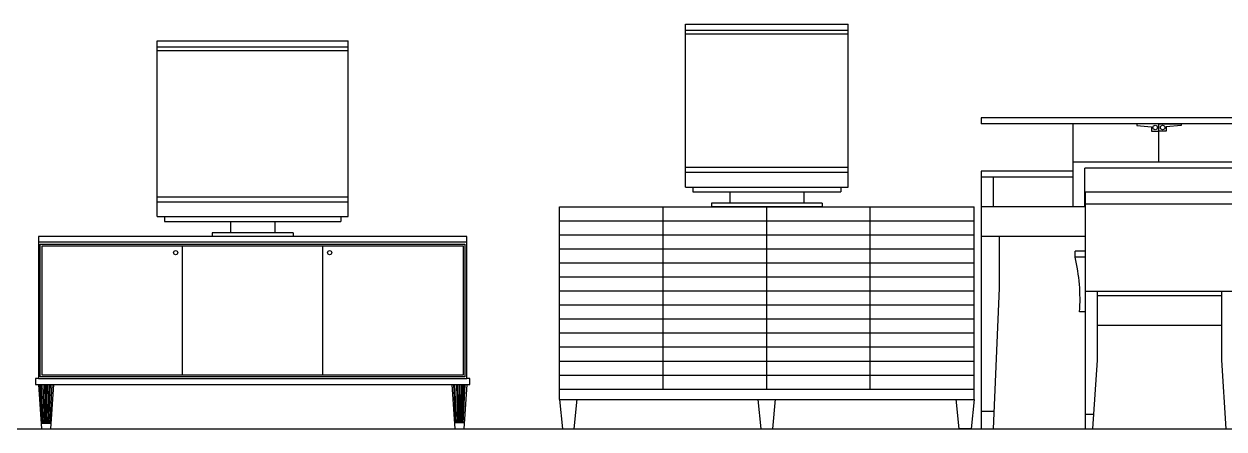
# Model space of a CAD drawing. Header units: inches. Extents: x 11.8 to 54.3, y 10.8 to 35.6.
# Drawn here: x 19.231 to 23.283, y 16.498 to 17.865 of the extents above; entities that cross this region are included whole.
import ezdxf

# ---------------------------------------------------------------- set-up
doc = ezdxf.new("R2010")
doc.units = ezdxf.units.IN
doc.header["$MEASUREMENT"] = 0
doc.layers.add('1', color=1, linetype='Continuous')

msp = doc.modelspace()

# ---------------------------------------------------------------- linework, layer by layer
at = {"layer": '1'}
for p, q in [((21.4642, 17.8649), (22.0142, 17.8649)), ((21.4642, 17.3149), (21.4642, 17.8649)), ((21.4642, 17.8442), (22.0142, 17.8442)), ((21.4642, 17.8317), (22.0142, 17.8317)), ((22.0142, 17.3149), (22.0142, 17.8649)), ((19.6804, 17.8083), (20.3254, 17.8083)), ((19.6804, 17.2149), (19.6804, 17.8083)), ((20.3254, 17.2149), (20.3254, 17.8083)), ((19.6804, 17.7876), (20.3254, 17.7876)), ((19.6804, 17.7751), (20.3254, 17.7751)), ((23.6635, 17.5483), (22.4635, 17.5483)), ((22.4635, 17.5483), (22.4635, 17.5283)), ((23.6635, 17.5283), (22.4635, 17.5283)), ((22.7735, 17.2483), (22.7735, 17.5283)), ((23.0635, 17.5283), (22.9885, 17.5283)), ((22.9885, 17.5283), (22.9885, 17.5223)), ((22.9885, 17.5223), (23.0385, 17.5183)), ((23.0385, 17.5183), (23.0385, 17.5033)), ((23.0635, 17.3983), (23.0635, 17.5283)), ((23.0635, 17.5033), (23.0635, 17.5283)), ((23.0635, 17.5283), (23.1385, 17.5283)), ((23.0635, 17.5033), (23.0635, 17.5283)), ((23.1385, 17.5223), (23.0885, 17.5183)), ((23.0885, 17.5183), (23.0885, 17.5033)), ((23.1385, 17.5283), (23.1385, 17.5223)), ((23.0385, 17.5033), (23.0635, 17.5033)), ((23.0885, 17.5033), (23.0635, 17.5033)), ((23.3535, 17.3983), (22.7735, 17.3983)), ((21.4642, 17.3813), (22.0142, 17.3813)), ((21.4642, 17.3647), (22.0142, 17.3647)), ((22.7735, 17.3683), (22.4635, 17.3683)), ((22.4635, 17.3683), (22.4635, 17.2483)), ((22.7735, 17.3483), (22.4635, 17.3483)), ((22.5035, 17.3483), (22.5035, 17.2483)), ((23.3135, 17.3783), (22.8135, 17.3783)), ((22.8135, 17.2483), (22.8135, 17.3783)), ((21.4642, 17.3149), (22.0142, 17.3149)), ((21.4892, 17.3149), (21.4892, 17.2983)), ((21.9892, 17.3149), (21.9892, 17.2983)), ((19.6804, 17.2813), (20.3254, 17.2813)), ((19.6804, 17.2647), (20.3254, 17.2647)), ((21.4892, 17.2983), (21.9892, 17.2983)), ((21.6142, 17.2983), (21.6142, 17.2604)), ((21.8642, 17.2983), (21.8642, 17.2604)), ((22.8158, 17.2983), (23.3158, 17.2983)), ((22.8158, 16.4983), (22.8158, 17.2983)), ((21.0392, 16.5983), (21.0392, 17.2483)), ((21.0392, 17.2483), (22.4392, 17.2483)), ((21.3892, 16.633), (21.3892, 17.2483)), ((21.9259, 17.2604), (21.5524, 17.2604)), ((21.5524, 17.2604), (21.5524, 17.2483)), ((21.9259, 17.2483), (21.5524, 17.2483)), ((21.7392, 16.633), (21.7392, 17.2483)), ((21.9259, 17.2604), (21.9259, 17.2483)), ((22.0888, 16.633), (22.0888, 17.2483)), ((22.4392, 16.5983), (22.4392, 17.2483)), ((22.4635, 17.2483), (22.4635, 16.4983)), ((22.8158, 17.2483), (22.4635, 17.2483)), ((22.8158, 17.2583), (23.3158, 17.2583)), ((19.6804, 17.2149), (20.3254, 17.2149)), ((19.7054, 17.2149), (19.7054, 17.1983)), ((19.7054, 17.1983), (20.3004, 17.1983)), ((19.9279, 17.1983), (19.9279, 17.1604)), ((20.0779, 17.1983), (20.0779, 17.1604)), ((20.3004, 17.2149), (20.3004, 17.1983)), ((21.0392, 17.201), (22.4392, 17.201)), ((21.7392, 16.7083), (21.7392, 17.2083)), ((20.7259, 17.1483), (19.2799, 17.1483)), ((19.2799, 17.1483), (19.2799, 16.6683)), ((20.1397, 17.1604), (19.8662, 17.1604)), ((19.8662, 17.1604), (19.8662, 17.1483)), ((20.1397, 17.1483), (19.8662, 17.1483)), ((20.1397, 17.1604), (20.1397, 17.1483)), ((20.7259, 16.6683), (20.7259, 17.1483)), ((21.0392, 17.1537), (22.4392, 17.1537)), ((22.8158, 17.1483), (22.4635, 17.1483)), ((22.5235, 17.1483), (22.5235, 16.9733)), ((20.7259, 17.1283), (19.2799, 17.1283)), ((19.2859, 17.1223), (20.7199, 17.1223)), ((19.2859, 16.6743), (19.2859, 17.1223)), ((19.2919, 17.1163), (20.7139, 17.1163)), ((19.2919, 16.6803), (19.2919, 17.1163)), ((19.7659, 16.6803), (19.7659, 17.1163)), ((20.2399, 16.6803), (20.2399, 17.1163)), ((20.2399, 16.6803), (20.2399, 17.1163)), ((20.7139, 17.1163), (20.7139, 16.6803)), ((20.7199, 17.1223), (20.7199, 16.6743)), ((21.0392, 17.1063), (22.4392, 17.1063)), ((22.8158, 17.0983), (22.7808, 17.0983)), ((22.7808, 17.0783), (22.7808, 17.0983)), ((22.8158, 17.0783), (22.7808, 17.0783)), ((21.0392, 17.059), (22.4392, 17.059)), ((21.0392, 17.0117), (22.4392, 17.0117)), ((21.0392, 16.9643), (22.4392, 16.9643)), ((22.5235, 16.9733), (22.5035, 16.4983)), ((22.8158, 16.9633), (23.3158, 16.9633)), ((22.8558, 16.7308), (22.8558, 16.9633)), ((22.8558, 16.9483), (23.2758, 16.9483)), ((23.2758, 16.7308), (23.2758, 16.9633)), ((21.0392, 16.917), (22.4392, 16.917)), ((21.0392, 16.8697), (22.4392, 16.8697)), ((22.8158, 16.8932), (22.7958, 16.8932)), ((21.0392, 16.8223), (22.4392, 16.8223)), ((22.8558, 16.8483), (23.2758, 16.8483)), ((21.0392, 16.775), (22.4392, 16.775)), ((21.0392, 16.7277), (22.4392, 16.7277)), ((22.8408, 16.4983), (22.8558, 16.7308)), ((23.2908, 16.4983), (23.2758, 16.7308)), ((19.2799, 16.6683), (19.2699, 16.6683)), ((19.2699, 16.6683), (19.2699, 16.6483)), ((19.2799, 16.6683), (20.7259, 16.6683)), ((20.7199, 16.6743), (19.2859, 16.6743)), ((20.7139, 16.6803), (19.2919, 16.6803)), ((20.7359, 16.6683), (20.7259, 16.6683)), ((20.7359, 16.6483), (20.7359, 16.6683)), ((21.0392, 16.6803), (22.4392, 16.6803)), ((19.2699, 16.6483), (20.7359, 16.6483)), ((19.2799, 16.6483), (19.2899, 16.4983)), ((19.2919, 16.5183), (19.2849, 16.6483)), ((19.2951, 16.5183), (19.2899, 16.6483)), ((19.2949, 16.6483), (19.2984, 16.5183)), ((19.2999, 16.6483), (19.3017, 16.5183)), ((19.3049, 16.6483), (19.3049, 16.5183)), ((19.3082, 16.5183), (19.3099, 16.6483)), ((19.3149, 16.6483), (19.3115, 16.5183)), ((19.3147, 16.5183), (19.3199, 16.6483)), ((19.3249, 16.6483), (19.318, 16.5183)), ((19.3299, 16.6483), (19.3199, 16.4983)), ((20.6759, 16.6483), (20.6859, 16.4983)), ((20.6809, 16.6483), (20.6879, 16.5183)), ((20.6911, 16.5183), (20.6859, 16.6483)), ((20.6909, 16.6483), (20.6944, 16.5183)), ((20.6977, 16.5183), (20.6959, 16.6483)), ((20.7009, 16.6483), (20.7009, 16.5183)), ((20.7059, 16.6483), (20.7042, 16.5183)), ((20.7109, 16.6483), (20.7075, 16.5183)), ((20.7107, 16.5183), (20.7159, 16.6483)), ((20.714, 16.5183), (20.7209, 16.6483)), ((20.7259, 16.6483), (20.7159, 16.4983)), ((21.0392, 16.633), (22.4392, 16.633)), ((21.0392, 16.5983), (21.0492, 16.4983)), ((21.0392, 16.5983), (22.4392, 16.5983)), ((21.0892, 16.4983), (21.0992, 16.5989)), ((21.7092, 16.5983), (21.7192, 16.4983)), ((21.7592, 16.4983), (21.7692, 16.5989)), ((22.3892, 16.4983), (22.3792, 16.5989)), ((22.4392, 16.5983), (22.4292, 16.4983)), ((22.4635, 16.5583), (22.506, 16.5583)), ((22.8158, 16.5483), (22.8408, 16.5483)), ((12.1152, 16.4983), (32.4414, 16.4983)), ((19.2886, 16.5183), (19.3213, 16.5183)), ((19.2899, 16.4983), (19.3199, 16.4983)), ((19.8414, 16.4983), (19.8797, 16.4983)), ((21.0492, 16.4983), (21.0892, 16.4983)), ((21.7192, 16.4983), (21.7592, 16.4983)), ((22.4292, 16.4983), (22.3892, 16.4983))]:
    msp.add_line(p, q, dxfattribs=at)
for centre, radius in [((23.051, 17.5158), 0.00755), ((23.076, 17.5158), 0.00755), ((19.7429, 17.0933), 0.007), ((20.2629, 17.0933), 0.007), ((20.2629, 17.0933), 0.007)]:
    msp.add_circle(centre, radius, dxfattribs=at)
msp.add_arc((22.1619, 16.935), 0.6353, 356.2292, 13.0368, dxfattribs=at)

doc.saveas('drawing.dxf')
